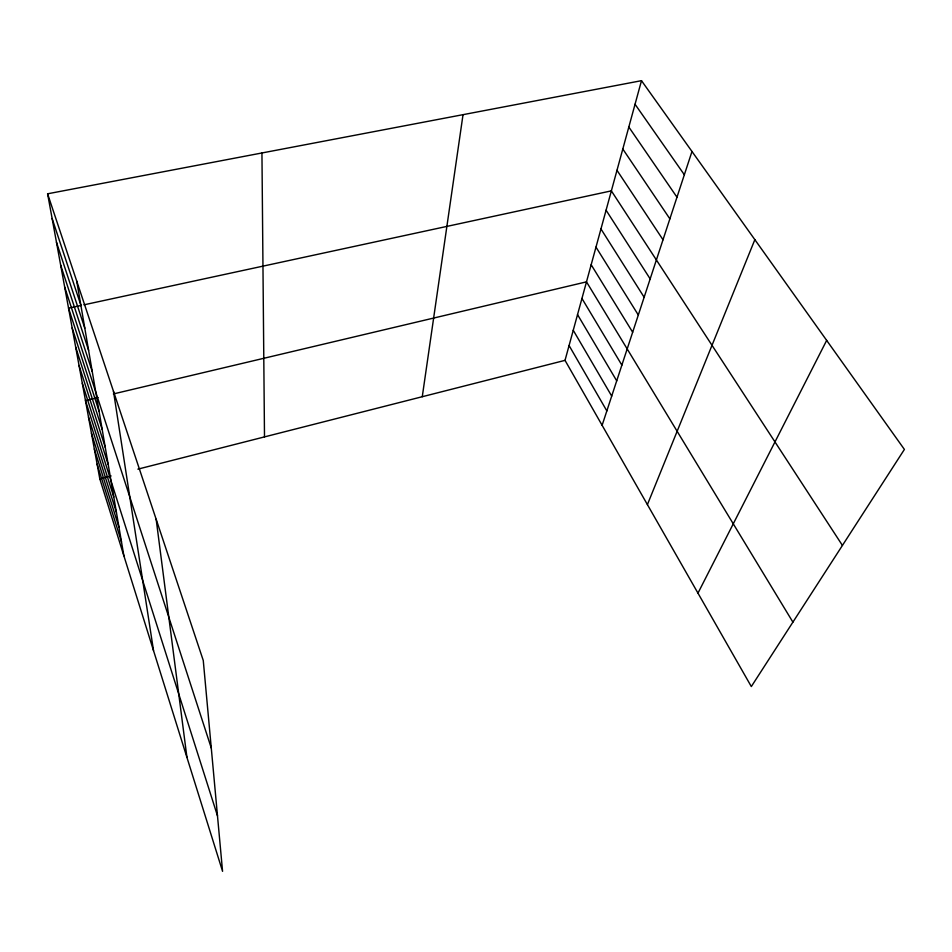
<?xml version="1.0" encoding="UTF-8"?>
<svg xmlns="http://www.w3.org/2000/svg" width="952" height="952" viewBox="0 0 952 952"><rect width="100%" height="100%" fill="white"/><g stroke="black" fill="none" stroke-linecap="round" stroke-linejoin="round"><path stroke-width="1.43" d="M422.272 396.71L463.029 114.656M641.493 80.67L904.4 449.427L751.318 686.559L565.024 360.356L641.493 80.67L47.6 193.803L99.805 478.844L222.566 871.33L203.264 660.474L47.6 193.803M602.116 425.306L691.985 151.475M647.408 504.608L754.853 239.666M697.971 593.144L826.669 340.399M99.805 478.844L111.122 475.952M137.873 469.146L565.024 360.356M98.032 397.567L85.466 400.542L217.496 815.852M113.383 393.938L586.491 281.851L792.909 622.132M81.134 305.437L68.544 308.162L211.285 748.07M83.931 304.83L611.362 190.864L842.425 545.425M635.043 104.256L684.345 174.763M628.82 127.021L676.979 197.207M622.81 149.024L669.875 218.853M616.991 170.301L663.008 239.761M606.079 210.202L650.168 278.9M600.95 228.944L644.147 297.25M595.988 247.115L638.316 315.017M591.168 264.739L632.663 332.236M581.946 298.464L621.87 365.128M577.531 314.6L616.717 380.836M573.247 330.273L611.708 396.091M569.082 345.528L606.84 410.907M52.122 218.508L80.837 305.116M56.465 242.236L84.799 328.178M60.654 265.061L88.596 350.324M64.677 287.016L92.249 371.589M72.162 327.94L99.032 411.133M75.66 347.04L102.197 429.53M79.04 365.485L105.244 447.285M82.312 383.311L108.183 464.409M88.512 417.226L113.764 496.932M91.475 433.362L116.418 512.39M94.331 448.999L118.988 527.325M97.116 464.148L121.475 541.795M76.707 281.054L123.879 555.801M113.466 391.248L153.522 650.573M156.164 519.268L186.937 757.399M261.943 152.975L264.501 436.897"/></g></svg>
